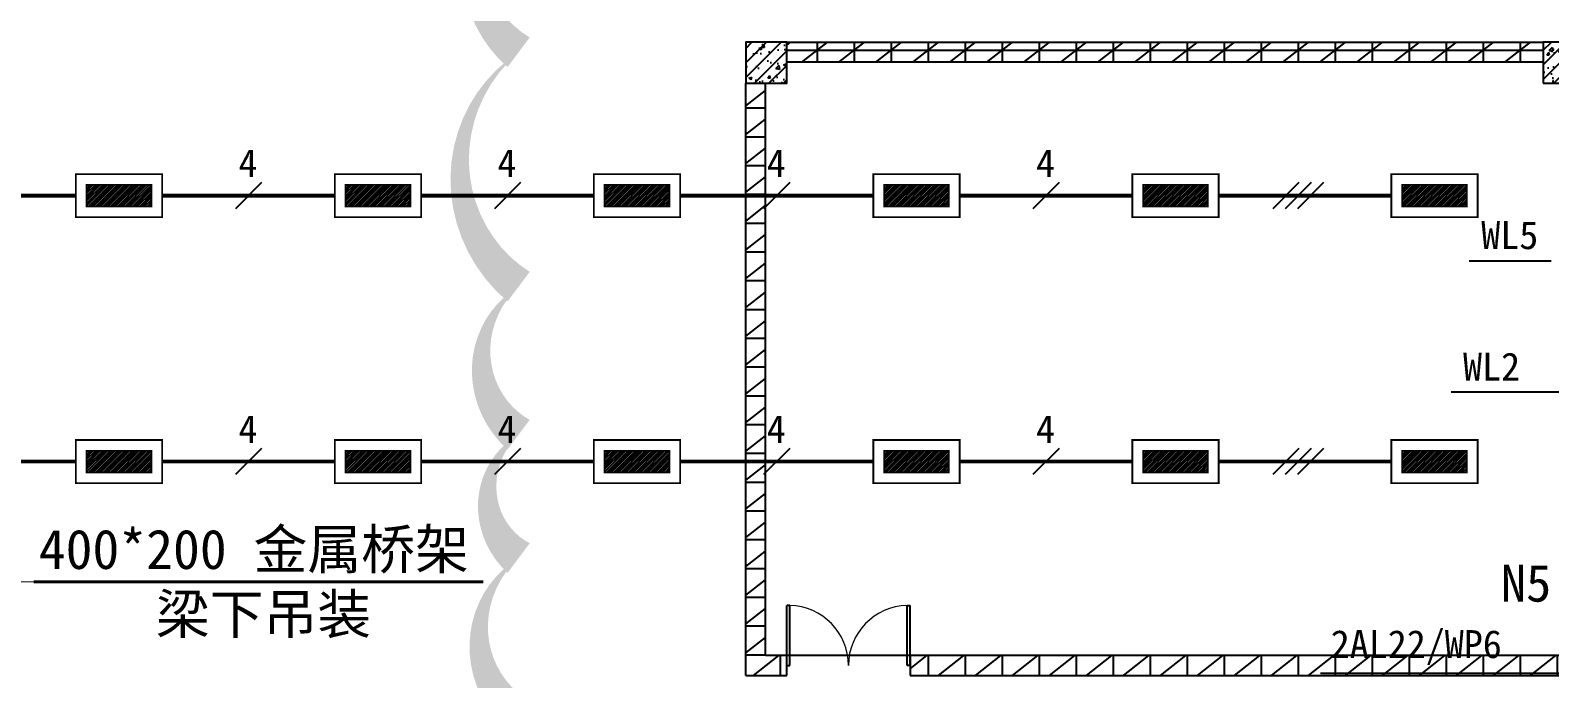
# Model space of a CAD drawing. Header units: millimetres. Extents: x -633009578 to 5705885, y -633235091 to 2571734.
# Drawn here: x 2883270 to 2901748, y 1867311 to 1875193 of the extents above; entities that cross this region are included whole.
import ezdxf

# ---------------------------------------------------------------- set-up
doc = ezdxf.new("R2010")
doc.units = ezdxf.units.MM
doc.header["$LTSCALE"] = 1000
doc.header["$MEASUREMENT"] = 0
doc.layers.get('0').update_dxf_attribs({"color": 9})
for name, color, linetype in [('3T_WOOD', 21, 'Continuous'), ('A-COLUM(柱)', 255, 'Continuous'), ('A-DOOR(门）', 4, 'Continuous'), ('A-HATH(填充)', 8, 'Continuous'), ('A-WALL(墙)', 255, 'Continuous'), ('DIM_MODI', 6, 'Continuous'), ('电-强电平面-标注', 3, 'Continuous'), ('电-强电平面-线缆', 3, 'Continuous'), ('设备-照明', 3, 'Continuous'), ('设备-箱柜', 3, 'Continuous')]:
    doc.layers.add(name, color=color, linetype=linetype)
doc.styles.add('ELEC-DIM', font='simhei.ttf')
doc.styles.add('IDQSTYLE', font='simhei.ttf', dxfattribs={"width": 0.707, "bigfont": 'hztxt.shx'})
pattern_1 = [(0, (-1310557.920547385, -2.793967723846436e-09), (0, 350), []), (37.875, (-1310157.920547385, -2.793967723846436e-09), (-169.61527734408, 218.0766567528281), []), (90, (-1310157.920547385, -2.793967723846436e-09), (-450, 2.755455298081545e-14), [])]

# ---------------------------------------------------------------- blocks, each defined once
blk = doc.blocks.new('$DorLib2D$00000002')
for p, q in [((-0.5, -5.684341886080802e-17), (-0.5000000000000007, 0.4875)), ((-0.4750000000000007, 0.4875), (-0.5000000000000007, 0.4875)), ((-0.475, -2.842170943040401e-17), (-0.4750000000000007, 0.4875)), ((0.475, -2.842170943040401e-17), (0.4750000000000007, 0.4875)), ((0.4750000000000007, 0.4875), (0.5000000000000007, 0.4875)), ((0.5, -5.684341886080802e-17), (0.5000000000000007, 0.4875)), ((-0.5, -5.684341886080802e-17), (-0.475, -2.842170943040401e-17)), ((0.5, -5.684341886080802e-17), (0.475, -2.842170943040401e-17))]:
    blk.add_line(p, q)
at = {"lineweight": 13}
for centre, start, end in [((-0.4875, -4.263256414560601e-17), 0, 88.53071641864632), ((0.4875, -4.263256414560601e-17), 91.4692835813537, 180)]:
    blk.add_arc(centre, 0.4875, start, end, dxfattribs=at)
blk = doc.blocks.new('_FZH')
h = blk.add_hatch()
h.set_pattern_fill('钢筋混凝土', color=256, scale=0.1, style=0)
h.set_pattern_definition([(45, (0, 0), (-0.1767766952966369, 0.1767766952966369), []), (50, (0, 0), (0.7172601826007535, -0.06275213498259512), [0.07500000000000001, -0.8250000000000001]), (355, (0, 0), (-0.138751333613, 0.7521921337000119), [0.06, -0.66]), (100.4514, (0.05977168000000001, -0.00522934), (0.5785093817140216, 0.6894395420609536), [0.06374019, -0.701142112]), (46.1842, (0, 0.2), (1.067241048625645, -0.1655190143290181), [0.1125, -1.2375]), (96.6356, (0.088936745, 0.186206693), (0.9346627055487033, 0.9741178709004418), [0.095610288, -1.051713]), (351.1842, (0, 0.2), (0.9346619451336272, 0.9741186009253247), [0.09000000000000001, -0.9900000000000001]), (21, (0.1, 0.15), (0.5969070521184617, -0.4026188906653388), [0.07500000000000001, -0.8250000000000001]), (326, (0.1, 0.15), (0.2433153319215824, 0.7251500450468529), [0.06, -0.66]), (71.4514, (0.149742233, 0.116448394), (0.84022262858149, 0.3225304967099524), [0.06374019, -0.701142112]), (37.50000000000001, (0, 0), (0.01215985531729062, 0.3328938538313115), [0, -0.652, 0, -0.67, 0, -0.6625000000000001]), (7.499999999999999, (0, 0), (0.2630695374421486, 0.3944117118823603), [0, -0.382, 0, -0.637, 0, -0.2525]), (-32.5, (-0.223, 0), (0.533822436172409, -0.02255487173437976), [0, -0.25, 0, -0.78, 0, -1.035]), (-42.5, (-0.323, 0), (0.5831861693423862, 0.1001049823323177), [0, -0.325, 0, -0.518, 0, -0.735])])
h.paths.add_polyline_path([(-0.5, -0.5), (0.5, -0.5), (0.5, 0.5), (-0.5, 0.5)])
blk.add_lwpolyline([(-0.5, -0.5), (0.5, -0.5), (0.5, 0.5), (-0.5, 0.5)], close=True)
blk = doc.blocks.new('9-3-1')
at = {"layer": 'A-HATH(填充)'}
h = blk.add_hatch(dxfattribs=at)
h.set_pattern_fill('空心砖', color=256, scale=100, style=0)
h.set_pattern_definition(pattern_1)
h.paths.add_polyline_path([(1236590.598288325, 1197067.080887516), (1236590.598288325, 1196827.080887516), (1245790.598288325, 1196827.080887547), (1245790.598288325, 1197067.080887547)])
h = blk.add_hatch(dxfattribs=at)
h.set_pattern_fill('空心砖', color=256, scale=100, style=0)
h.set_pattern_definition(pattern_1)
h.paths.add_polyline_path([(1236330.598288329, 1196572.080887664), (1236090.598288325, 1196572.080887664), (1236090.598288324, 1189372.080887662), (1236330.598288329, 1189612.080887662)])
h = blk.add_hatch(dxfattribs=at)
h.set_pattern_fill('空心砖', color=256, scale=100, style=0)
h.set_pattern_definition(pattern_1)
h.paths.add_polyline_path([(1236090.598288324, 1189372.080887662), (1236590.598288574, 1189372.08088767), (1236590.598288573, 1189612.080887668), (1236330.598288329, 1189612.080887662)])
h = blk.add_hatch(dxfattribs=at)
h.set_pattern_fill('空心砖', color=256, scale=100, style=0)
h.set_pattern_definition(pattern_1)
h.paths.add_polyline_path([(1246130.598288065, 1189612.080887669), (1238090.598288573, 1189612.080887668), (1238090.598288574, 1189372.08088767), (1246130.598288065, 1189372.080887671)])
at = {"layer": 'A-DOOR(门）'}
blk.add_line((1238090.598288542, 1189612.080887664), (1236590.598288542, 1189612.080887664), dxfattribs=at)
at = {"layer": 'A-WALL(墙)'}
for p, q in [((1245790.598288553, 1197067.080887573), (1236590.598287576, 1197067.080887553)), ((1245790.598288553, 1196827.080887561), (1236590.598287576, 1196827.08088752)), ((1236090.598288324, 1189372.080887662), (1236090.598288331, 1196572.080887693)), ((1236330.598288329, 1189612.080887662), (1236330.598288276, 1196572.080887693)), ((1236590.598288573, 1189612.080887668), (1236330.598288329, 1189612.080887662)), ((1236590.598288574, 1189372.08088767), (1236590.598288573, 1189612.080887668)), ((1246130.598288065, 1189612.080887669), (1238090.598288573, 1189612.080887668)), ((1238090.598288573, 1189612.080887668), (1238090.598288574, 1189372.08088767)), ((1236090.598288324, 1189372.080887662), (1236590.598288574, 1189372.08088767)), ((1238090.598288574, 1189372.08088767), (1246130.598288065, 1189372.080887671))]:
    blk.add_line(p, q, dxfattribs=at)
at = {"layer": 'DIM_MODI', "color": 8}
blk.add_lwpolyline([(1233328.54338558, 1199198.935396159, 0, 450, 0.5), (1233328.54338558, 1196948.935396159, 0, 450, 0.5), (1233328.54338558, 1194098.935396159, 0, 450, 0.5), (1233328.54338558, 1192298.935396159, 0, 450, 0.5), (1233328.54338558, 1190798.935396159, 0, 450, 0.5), (1233328.54338558, 1188882.408848926, 0, 450, 0.5), (1235578.54338558, 1188882.408848926, 0, 450, 0.5), (1237828.54338558, 1188882.408848926, 0, 450, 0.5), (1240678.54338558, 1188882.408848926, 0, 450, 0.5), (1242628.54338558, 1188882.408848926, 0, 450, 0.5), (1246228.54338558, 1188882.408848926, 0, 450, 0.5), (1246656.012867695, 1188882.408848926, 0, 450, 0.5), (1246656.012867695, 1192482.408848926, 0, 450, 0.5), (1246656.012867695, 1193982.408848926, 0, 450, 0.5), (1246656.012867695, 1195932.408848926, 0, 450, 0.5), (1246656.012867695, 1199082.408848926, 0, 450, 0.5), (1246656.012867695, 1199198.935396159, 0, 450, 0.5), (1245156.012867695, 1199198.935396159, 0, 450, 0.5), (1242906.012867695, 1199198.935396159, 0, 450, 0.5), (1238856.012867695, 1199198.935396159, 0, 450, 0.5), (1237356.012867695, 1199198.935396159, 0, 450, 0.5)], format="xyseb", close=True, dxfattribs=at)
at = {"layer": 'A-COLUM(柱)', "xscale": 500, "yscale": 500, "zscale": 500}
for p in [(1236340.598288325, 1196822.080887664), (1246040.598288325, 1196822.080887664)]:
    blk.add_blockref('_FZH', p, dxfattribs=at)
at = {"layer": 'A-DOOR(门）', "extrusion": (0, 0, -1), "xscale": -1500, "yscale": 1500, "zscale": 1500}
blk.add_blockref('$DorLib2D$00000002', (-1237340.598288542, 1189492.080887664), dxfattribs=at)
blk = doc.blocks.new('*X353')
at = {"color": 0, "linetype": 'Continuous'}
for p, q in [((277.1059544658493, 221.9516255332986), (279.536990929048, 224.3826619964973)), ((277.1059544658493, 222.2344682457732), (279.2541482165735, 224.3826619964973)), ((277.1059544658493, 222.5173109582479), (278.9713055040988, 224.3826619964973)), ((277.1059544658493, 222.8001536707225), (278.6884627916242, 224.3826619964973)), ((277.1059544658493, 223.0829963831971), (278.4056200791496, 224.3826619964973)), ((277.1059544658493, 223.3658390956717), (278.122777366675, 224.3826619964973)), ((277.1059544658493, 223.6486818081463), (277.8399346542004, 224.3826619964973)), ((277.1059544658493, 223.9315245206209), (277.5570919417257, 224.3826619964973)), ((277.1059544658493, 224.2143672330955), (277.2742492292511, 224.3826619964973)), ((277.3198336415227, 221.8826619964973), (279.8198336415227, 224.3826619964973)), ((277.6026763539973, 221.8826619964973), (280.1026763539973, 224.3826619964973)), ((277.8855190664719, 221.8826619964973), (280.3855190664719, 224.3826619964973)), ((278.1683617789465, 221.8826619964973), (280.6683617789466, 224.3826619964973)), ((278.4512044914212, 221.8826619964973), (280.9512044914212, 224.3826619964973)), ((278.7340472038958, 221.8826619964973), (281.2340472038958, 224.3826619964973)), ((279.0168899163704, 221.8826619964973), (281.5168899163704, 224.3826619964973)), ((279.299732628845, 221.8826619964973), (281.799732628845, 224.3826619964973)), ((279.5825753413196, 221.8826619964973), (282.0825753413196, 224.3826619964973)), ((279.8654180537943, 221.8826619964973), (282.3654180537943, 224.3826619964973)), ((280.1482607662689, 221.8826619964973), (282.6482607662689, 224.3826619964973)), ((280.4311034787435, 221.8826619964973), (282.9311034787435, 224.3826619964973)), ((280.7139461912181, 221.8826619964973), (283.2139461912181, 224.3826619964973)), ((280.9967889036927, 221.8826619964973), (283.4967889036927, 224.3826619964973)), ((281.2796316161674, 221.8826619964973), (283.7796316161674, 224.3826619964973)), ((281.5624743286419, 221.8826619964973), (284.062474328642, 224.3826619964973)), ((281.8453170411166, 221.8826619964973), (284.3453170411166, 224.3826619964973)), ((282.1281597535912, 221.8826619964973), (284.6059544658494, 224.3604567087555)), ((282.4110024660658, 221.8826619964973), (284.6059544658494, 224.0776139962809)), ((282.6938451785405, 221.8826619964973), (284.6059544658494, 223.7947712838063)), ((282.976687891015, 221.8826619964973), (284.6059544658494, 223.5119285713317)), ((283.2595306034897, 221.8826619964973), (284.6059544658494, 223.229085858857)), ((283.5423733159643, 221.8826619964973), (284.6059544658494, 222.9462431463824)), ((283.8252160284389, 221.8826619964973), (284.6059544658494, 222.6634004339078)), ((284.1080587409135, 221.8826619964973), (284.6059544658494, 222.3805577214332)), ((284.3909014533882, 221.8826619964973), (284.6059544658494, 222.0977150089586))]:
    blk.add_line(p, q, dxfattribs=at)
blk = doc.blocks.new('HC000062')
at = {"color": 0, "linetype": 'Continuous', "const_width": 0.2}
for points in [[(-4.97662087547036, 2.499999999999943), (5.023379124529697, 2.499999999999943), (5.023379124529697, -2.500000000000057), (-4.97662087547036, -2.500000000000057), (-4.97662087547036, 2.499999999999943)], [(-3.72662087547036, 1.25), (-3.72662087547036, -1.250000000000057), (3.773379124529697, -1.250000000000057), (3.773379124529697, 1.25), (-3.72662087547036, 1.25)]]:
    blk.add_lwpolyline(points, dxfattribs=at)
at = {"color": 0, "linetype": 'Continuous'}
blk.add_blockref('*X353', (-280.8325753413197, -223.1326619964974), dxfattribs=at)
at = {"color": 0, "style": 'IDQSTYLE', "width": 0.7}
blk.add_attdef('PSFHATT', (7.023379124529697, -2.500000000000057), '', height=2.5, dxfattribs=at)

msp = doc.modelspace()

# ---------------------------------------------------------------- linework, layer by layer
at = {"layer": '电-强电平面-标注'}
for p, q in [((2886081.547865569, 1873342.029281538), (2885763.349814036, 1873023.831230003)), ((2889231.547865569, 1873342.029281538), (2888913.349814036, 1873023.831230003)), ((2892506.547865569, 1873342.029281538), (2892188.349814036, 1873023.831230003)), ((2895781.547865569, 1873342.029281538), (2895463.349814036, 1873023.831230003)), ((2898699.09786557, 1873342.029281537), (2898380.899814036, 1873023.831230004)), ((2898849.09786557, 1873342.029281537), (2898530.899814036, 1873023.831230004)), ((2898999.09786557, 1873342.029281537), (2898680.899814036, 1873023.831230004)), ((2901764.5, 1872387), (2900769.563291139, 1872387)), ((2901543.5, 1870793), (2900548.563291139, 1870793)), ((2902082.6050143, 1870793), (2901543.5, 1870793)), ((2886081.547865569, 1870108.695948195), (2885763.349814036, 1869790.49789666)), ((2889231.547865569, 1870108.695948195), (2888913.349814036, 1869790.49789666)), ((2892506.547865569, 1870108.695948195), (2892188.349814036, 1869790.49789666)), ((2895781.547865569, 1870108.695948195), (2895463.349814036, 1869790.49789666)), ((2898699.09786557, 1870108.695948194), (2898380.899814036, 1869790.497896661)), ((2898849.09786557, 1870108.695948194), (2898530.899814036, 1869790.497896661)), ((2898999.09786557, 1870108.695948194), (2898680.899814036, 1869790.497896661)), ((2901398, 1867374), (2898960.025316456, 1867374)), ((2902003.5, 1867374), (2901398, 1867374))]:
    msp.add_line(p, q, dxfattribs=at)
at = {"layer": '电-强电平面-线缆', "color": 1, "linetype": 'Continuous', "const_width": 45}
for points in [[(2881972.548839803, 1873182.930255771), (2883822.348839803, 1873182.930255771)], [(2884872.548839803, 1873182.930255771), (2886972.348839803, 1873182.930255771)], [(2888022.548839803, 1873182.930255771), (2890122.348839803, 1873182.930255771)], [(2891172.548839803, 1873182.930255771), (2893522.348839803, 1873182.930255771)], [(2894572.548839803, 1873182.930255771), (2896672.348839803, 1873182.930255771)], [(2897722.548839803, 1873182.930255771), (2899822.348839803, 1873182.930255771)], [(2881972.548839803, 1869949.596922427), (2883822.348839803, 1869949.596922427)], [(2884872.548839803, 1869949.596922427), (2886972.348839803, 1869949.596922427)], [(2888022.548839803, 1869949.596922427), (2890122.348839803, 1869949.596922427)], [(2891172.548839803, 1869949.596922427), (2893522.348839803, 1869949.596922427)], [(2894572.548839803, 1869949.596922427), (2896672.348839803, 1869949.596922427)], [(2897722.548839803, 1869949.596922427), (2899822.348839803, 1869949.596922427)]]:
    msp.add_lwpolyline(points, dxfattribs=at)
at = {"layer": '设备-箱柜', "color": 6}
msp.add_lwpolyline([(2882540.652136793, 1868487.699425386, 12, 12, 0), (2883308.137059613, 1868487.699425386, 12, 12, 0), (2883308.137059613, 1868487.699425386, 36, 36, 0), (2888780.080811953, 1868487.699425386, 36, 36, 0)], format="xyseb", dxfattribs=at)

# ---------------------------------------------------------------- block references
at = {"layer": '3T_WOOD'}
msp.add_blockref('9-3-1', (1655879.395743424, 677977.51603476), dxfattribs=at)
at = {"layer": '设备-照明', "xscale": 105, "yscale": 105, "zscale": 105}
for p in [(2884344.994031727, 1873182.930255771), (2887494.994031727, 1873182.930255771), (2890644.994031727, 1873182.930255771), (2894044.994031727, 1873182.930255771), (2897194.994031727, 1873182.930255771), (2900344.994031727, 1873182.930255771), (2884344.994031727, 1869949.596922427), (2887494.994031727, 1869949.596922427), (2890644.994031727, 1869949.596922427), (2894044.994031727, 1869949.596922427), (2897194.994031727, 1869949.596922427), (2900344.994031727, 1869949.596922427)]:
    msp.add_blockref('HC000062', p, dxfattribs=at)

# ---------------------------------------------------------------- texts
at = {"layer": '电-强电平面-标注', "style": 'ELEC-DIM'}
for s, height, p in [('4', 339.8734177215189, (2885800.929852459, 1873407.930255771)), ('4', 339.8734177215189, (2888950.929852459, 1873407.930255771)), ('4', 339.8734177215189, (2892225.929852459, 1873407.930255771)), ('4', 339.8734177215189, (2895500.929852459, 1873407.930255771)), ('WL5', 339.8734177215189, (2900915.765822784, 1872533.202531646)), ('WL2', 339.8734177215189, (2900694.765822784, 1870935.405063291)), ('4', 339.8734177215189, (2885800.929852459, 1870174.596922427)), ('4', 339.8734177215189, (2888950.929852459, 1870174.596922427)), ('4', 339.8734177215189, (2892225.929852459, 1870174.596922427)), ('4', 339.8734177215189, (2895500.929852459, 1870174.596922427)), ('N5', 450, (2901155.241871815, 1868245.744896408)), ('2AL22/WP6', 339.8734177215189, (2899085.341772151, 1867560.075949367))]:
    msp.add_text(s, height=height, dxfattribs=at).set_placement(p)
at = {"layer": '设备-箱柜', "color": 6, "style": 'ELEC-DIM'}
for s, p in [('400*200 金属桥架', (2883371.96686046, 1868643.462549296)), ('梁下吊装', (2884796.431502906, 1867856))]:
    msp.add_text(s, height=480, dxfattribs=at).set_placement(p)

doc.saveas('drawing.dxf')
